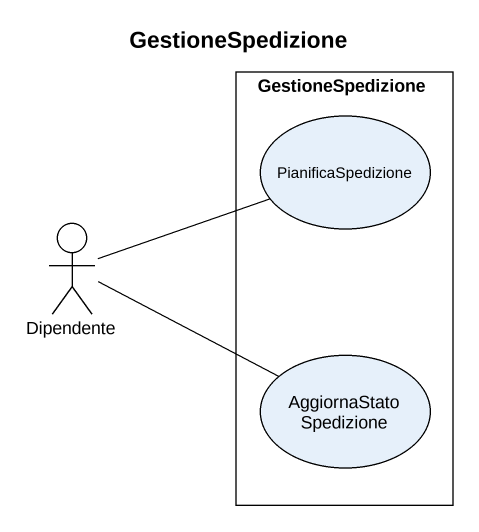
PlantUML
@startuml
title GestioneSpedizione
rectangle GestioneSpedizione {
  usecase PianificaSpedizione
  usecase AggiornaStatoSpedizione
}
actor Dipendente
Dipendente -right- PianificaSpedizione
Dipendente -right- AggiornaStatoSpedizione
@enduml
